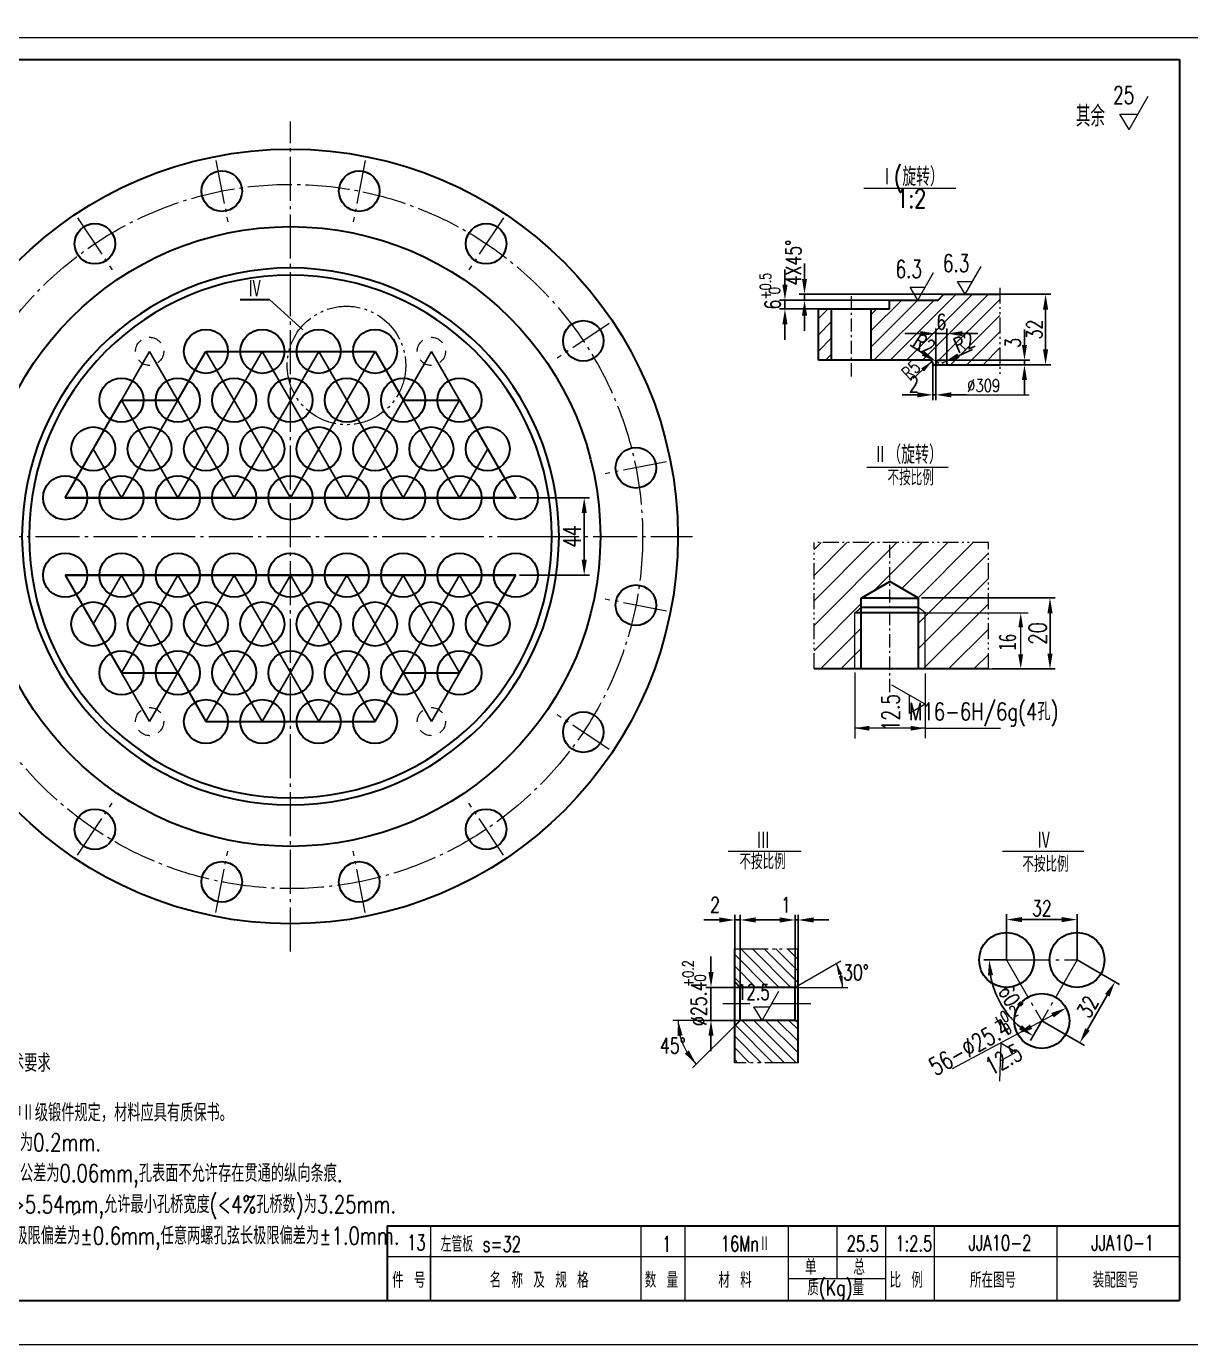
# Model space of a CAD drawing. Extents: x 0 to 6472, y 0 to 2970.
# Drawn here: x 4754 to 5415, y 0 to 749 of the extents above; entities that cross this region are included whole.
import ezdxf
from ezdxf.enums import TextEntityAlignment as Align

# ---------------------------------------------------------------- set-up
doc = ezdxf.new("R2010")
doc.units = 0
doc.header["$LTSCALE"] = 10
doc.header["$MEASUREMENT"] = 0
doc.header["$PDMODE"] = 3
for name, pattern in [('JXX-L', [2.95, 1.9, -0.25, 0.15, -0.25, 0.15, -0.25]), ('JXX-S', [1.7, 0.9, -0.2, 0.1, -0.2, 0.1, -0.2]), ('XX-L', [1.25, 0.75, -0.5]), ('ZXX-L', [3.28, 2.5, -0.3, 0.18, -0.3]), ('ZXX-S', [1.27, 0.75, -0.2, 0.12, -0.2])]:
    doc.linetypes.add(name, pattern=pattern)
doc.layers.get('0').update_dxf_attribs({"linetype": 'CONTINUOUS', "lineweight": 20})
doc.layers.get('Defpoints').update_dxf_attribs({"linetype": 'CONTINUOUS', "lineweight": 20})
doc.layers.add('1', color=1, linetype='CONTINUOUS')
for name, color, linetype, lineweight in [('A 粗实线', 2, 'CONTINUOUS', 35), ('B 细实线', 7, 'CONTINUOUS', 20), ('D 短中心线', 1, 'ZXX-S', 20), ('E 长中心线', 1, 'ZXX-L', 20), ('G 长虚线', 6, 'XX-L', 20), ('H 短双点线', 4, 'JXX-S', 20), ('I 长双点线', 4, 'JXX-L', 20)]:
    doc.layers.add(name, color=color, linetype=linetype, lineweight=lineweight)
doc.styles.add('HZ', font='txt', dxfattribs={"width": 0.75, "bigfont": 'hztxt'})
doc.styles.add('HZTXT', font='TXT.SHX', dxfattribs={"width": 0.75, "bigfont": 'HZTXT'})
doc.styles.add('TXT', font='txt', dxfattribs={"width": 0.7})
doc.dimstyles.new('1比2', dxfattribs={"dimscale": 2.5, "dimtxt": 3.5, "dimasz": 3.5, "dimexe": 1.2, "dimexo": 0, "dimgap": 0.8, "dimtad": 1, "dimdec": 0, "dimlfac": 0.8, "dimzin": 0, "dimdsep": 46, "dimtxsty": 'HZTXT', "dimcen": 0, "dimadec": 0, "dimazin": 0, "dimtfac": 0.375, "dimtdec": 0, "dimtmove": 2, "dimatfit": 0, "dimfxl": 0, "dimtzin": 0, "dimarcsym": 0})
doc.dimstyles.new('副本1比2.5', dxfattribs={"dimscale": 2.5, "dimtxt": 4, "dimasz": 3.5, "dimexe": 1.2, "dimexo": 0.8, "dimgap": 0.8, "dimtad": 1, "dimdec": 0, "dimzin": 0, "dimdsep": 46, "dimtxsty": 'HZTXT', "dimcen": 0, "dimadec": 0, "dimazin": 0, "dimtfac": 0.375, "dimtdec": 0, "dimtmove": 2, "dimatfit": 0, "dimfxl": 0, "dimtzin": 0, "dimarcsym": 0})

# ---------------------------------------------------------------- blocks, each defined once
blk = doc.blocks.new('*D152')
at = {"color": 0, "lineweight": -2}
for p, q in [((5147.28, 241.2), (5138.53, 241.2)), ((5156.03, 205.97), (5156.03, 244.2)), ((5156.03, 241.2), (5159.08, 241.2)), ((5159.08, 202.92), (5159.08, 244.2)), ((5167.83, 241.2), (5176.58, 241.2))]:
    blk.add_line(p, q, dxfattribs=at)
at = {"color": 0}
for points in [[(5147.28, 242.66), (5147.28, 239.74), (5156.03, 241.2)], [(5167.83, 242.66), (5167.83, 239.74), (5159.08, 241.2)]]:
    blk.add_solid(points, dxfattribs=at)
at = {"layer": 'Defpoints', "color": 0}
for p in [(5159.08, 241.2), (5156.03, 205.97), (5159.08, 202.92)]:
    blk.add_point(p, dxfattribs=at)
at = {"color": 0, "insert": (5144.83, 249.75), "char_height": 8.75, "attachment_point": 5, "style": 'HZTXT'}
blk.add_mtext('2', dxfattribs=at)
blk = doc.blocks.new('*D153')
at = {"color": 0, "lineweight": -2}
for p, q in [((5181.53, 241.2), (5172.78, 241.2)), ((5190.28, 202.92), (5190.28, 244.2)), ((5190.28, 241.2), (5192.03, 241.2)), ((5192.03, 203.94), (5192.03, 244.2)), ((5200.78, 241.2), (5209.53, 241.2))]:
    blk.add_line(p, q, dxfattribs=at)
at = {"color": 0}
for points in [[(5181.53, 242.66), (5181.53, 239.74), (5190.28, 241.2)], [(5200.78, 242.66), (5200.78, 239.74), (5192.03, 241.2)]]:
    blk.add_solid(points, dxfattribs=at)
at = {"layer": 'Defpoints', "color": 0}
for p in [(5192.03, 241.2), (5190.28, 202.92), (5192.03, 203.94)]:
    blk.add_point(p, dxfattribs=at)
at = {"color": 0, "insert": (5185.07, 249.75), "char_height": 8.75, "attachment_point": 5, "style": 'HZTXT'}
blk.add_mtext('1', dxfattribs=at)
blk = doc.blocks.new('*D151')
at = {"color": 0, "lineweight": -2}
for p, q in [((5142.53, 211.67), (5142.53, 220.42)), ((5159.08, 202.92), (5139.53, 202.92)), ((5142.53, 184.17), (5142.53, 202.92)), ((5159.08, 184.17), (5139.53, 184.17)), ((5142.53, 175.42), (5142.53, 166.67))]:
    blk.add_line(p, q, dxfattribs=at)
at = {"color": 0}
for points in [[(5141.07, 211.67), (5143.99, 211.67), (5142.53, 202.92)], [(5141.07, 175.42), (5143.99, 175.42), (5142.53, 184.17)]]:
    blk.add_solid(points, dxfattribs=at)
at = {"layer": 'Defpoints', "color": 0}
for p in [(5142.53, 202.92), (5159.08, 202.92), (5159.08, 184.17)]:
    blk.add_point(p, dxfattribs=at)
at = {"color": 0, "insert": (5135.56, 193.55), "char_height": 8.75, "attachment_point": 5, "rotation": 90, "style": 'HZTXT'}
blk.add_mtext('%%c25.4', dxfattribs=at)
blk = doc.blocks.new('*D150')
at = {"layer": 'B 细实线', "color": 0, "lineweight": -2}
for p, q in [((5262.11, 424.15), (5338.07, 424.15)), ((5335.07, 415.4), (5335.07, 392.53)), ((5302.14, 383.78), (5338.07, 383.78))]:
    blk.add_line(p, q, dxfattribs=at)
at = {"layer": 'B 细实线', "color": 0}
for points in [[(5333.61, 415.4), (5336.53, 415.4), (5335.07, 424.15)], [(5333.61, 392.53), (5336.53, 392.53), (5335.07, 383.78)]]:
    blk.add_solid(points, dxfattribs=at)
at = {"layer": 'Defpoints', "color": 0}
for p in [(5260.11, 424.15), (5300.14, 383.78), (5335.07, 383.78)]:
    blk.add_point(p, dxfattribs=at)
at = {"layer": 'B 细实线', "color": 0, "insert": (5328.07, 403.97), "char_height": 10, "attachment_point": 5, "rotation": 90, "style": 'HZTXT'}
blk.add_mtext('20', dxfattribs=at)
blk = doc.blocks.new('*D198')
at = {"color": 0, "lineweight": -2}
for p, q in [((5350.43, 218.48), (5374.58, 204.54)), ((5367.6, 198.46), (5356.35, 178.97)), ((5330.43, 183.84), (5354.58, 169.9))]:
    blk.add_line(p, q, dxfattribs=at)
at = {"color": 0}
for points in [[(5366.34, 199.19), (5368.87, 197.73), (5371.98, 206.04)], [(5355.09, 179.7), (5357.62, 178.25), (5351.98, 171.4)]]:
    blk.add_solid(points, dxfattribs=at)
at = {"layer": 'Defpoints', "color": 0}
for p in [(5350.43, 218.48), (5330.43, 183.84), (5351.98, 171.4)]:
    blk.add_point(p, dxfattribs=at)
at = {"color": 0, "insert": (5356.46, 191.9), "char_height": 8.75, "attachment_point": 5, "rotation": 60, "style": 'HZTXT'}
blk.add_mtext('32', dxfattribs=at)
blk = doc.blocks.new('*D199')
at = {"color": 0, "lineweight": -2}
for p, q in [((5310.43, 218.48), (5297.52, 218.48)), ((5330.43, 183.84), (5323.98, 172.66))]:
    blk.add_line(p, q, dxfattribs=at)
blk.add_arc((5350.43, 218.48), 49.91, 190.05829, 229.94171, dxfattribs=at)
at = {"color": 0}
for points in [[(5299.84, 209.63), (5302.74, 209.89), (5300.52, 218.48)], [(5319.15, 181.47), (5317.48, 179.09), (5325.48, 175.26)]]:
    blk.add_solid(points, dxfattribs=at)
at = {"layer": 'Defpoints', "color": 0}
for p in [(5310.43, 218.48), (5350.43, 218.48), (5350.43, 218.48), (5303.53, 201.41), (5330.43, 183.84)]:
    blk.add_point(p, dxfattribs=at)
at = {"color": 0, "insert": (5312.73, 196.71), "char_height": 8.75, "attachment_point": 5, "rotation": 300, "style": 'HZTXT'}
blk.add_mtext('60°', dxfattribs=at)
blk = doc.blocks.new('*D200')
at = {"color": 0, "lineweight": -2}
for p, q in [((5310.43, 218.48), (5310.43, 244.42)), ((5319.18, 241.42), (5341.68, 241.42)), ((5350.43, 218.48), (5350.43, 244.42))]:
    blk.add_line(p, q, dxfattribs=at)
at = {"color": 0}
for points in [[(5319.18, 242.88), (5319.18, 239.96), (5310.43, 241.42)], [(5341.68, 242.88), (5341.68, 239.96), (5350.43, 241.42)]]:
    blk.add_solid(points, dxfattribs=at)
at = {"layer": 'Defpoints', "color": 0}
for p in [(5350.43, 241.42), (5310.43, 218.48), (5350.43, 218.48)]:
    blk.add_point(p, dxfattribs=at)
at = {"color": 0, "insert": (5330.43, 247.8), "char_height": 8.75, "attachment_point": 5, "style": 'HZTXT'}
blk.add_mtext('32', dxfattribs=at)
blk = doc.blocks.new('*D202')
at = {"color": 0, "lineweight": -2}
for p, q in [((5195.65, 605.32), (5195.65, 614.07)), ((5274.79, 596.57), (5192.65, 596.57)), ((5269.27, 593.24), (5192.65, 593.24)), ((5195.65, 596.57), (5195.65, 593.24)), ((5195.65, 584.49), (5195.65, 575.74))]:
    blk.add_line(p, q, dxfattribs=at)
at = {"color": 0}
for points in [[(5194.19, 605.32), (5197.11, 605.32), (5195.65, 596.57)], [(5194.19, 584.49), (5197.11, 584.49), (5195.65, 593.24)]]:
    blk.add_solid(points, dxfattribs=at)
at = {"layer": 'Defpoints', "color": 0}
for p in [(5195.65, 593.24), (5269.27, 593.24), (5274.79, 596.57)]:
    blk.add_point(p, dxfattribs=at)
at = {"color": 0, "insert": (5189.39, 614.5), "char_height": 8.75, "attachment_point": 5, "rotation": 90, "style": 'HZTXT'}
blk.add_mtext('4X45%%D', dxfattribs=at)
blk = doc.blocks.new('*D204')
at = {"color": 0, "lineweight": -2}
for p, q in [((5184.53, 601.99), (5184.53, 610.74)), ((5243.96, 593.24), (5181.53, 593.24)), ((5184.53, 588.24), (5184.53, 593.24)), ((5203.54, 588.24), (5181.53, 588.24)), ((5184.53, 579.49), (5184.53, 570.74))]:
    blk.add_line(p, q, dxfattribs=at)
at = {"color": 0}
for points in [[(5183.07, 601.99), (5185.99, 601.99), (5184.53, 593.24)], [(5183.07, 579.49), (5185.99, 579.49), (5184.53, 588.24)]]:
    blk.add_solid(points, dxfattribs=at)
at = {"layer": 'Defpoints', "color": 0}
for p in [(5184.53, 593.24), (5243.96, 593.24), (5203.54, 588.24)]:
    blk.add_point(p, dxfattribs=at)
at = {"color": 0, "insert": (5177.56, 590.74), "char_height": 8.75, "attachment_point": 5, "rotation": 90, "style": 'HZTXT'}
blk.add_mtext('6', dxfattribs=at)
blk = doc.blocks.new('*D206')
at = {"color": 0, "lineweight": -2}
for p, q in [((5270.21, 556.57), (5270.21, 577.23)), ((5276.52, 556.57), (5276.52, 577.23)), ((5261.46, 574.23), (5252.71, 574.23)), ((5270.21, 574.23), (5276.52, 574.23)), ((5285.27, 574.23), (5294.02, 574.23))]:
    blk.add_line(p, q, dxfattribs=at)
at = {"color": 0}
for points in [[(5261.46, 575.69), (5261.46, 572.77), (5270.21, 574.23)], [(5285.27, 575.69), (5285.27, 572.77), (5276.52, 574.23)]]:
    blk.add_solid(points, dxfattribs=at)
at = {"layer": 'Defpoints', "color": 0}
for p in [(5276.52, 574.23), (5270.21, 556.57), (5276.52, 556.57)]:
    blk.add_point(p, dxfattribs=at)
at = {"color": 0, "insert": (5273.36, 580.99), "char_height": 8.75, "attachment_point": 5, "style": 'HZTXT'}
blk.add_mtext('6', dxfattribs=at)
blk = doc.blocks.new('*D201')
at = {"color": 0, "lineweight": -2}
for p, q in [((5306.56, 596.57), (5335.56, 596.57)), ((5332.56, 587.82), (5332.56, 565.32)), ((5306.26, 556.57), (5335.56, 556.57))]:
    blk.add_line(p, q, dxfattribs=at)
at = {"color": 0}
for points in [[(5331.1, 587.82), (5334.02, 587.82), (5332.56, 596.57)], [(5331.1, 565.32), (5334.02, 565.32), (5332.56, 556.57)]]:
    blk.add_solid(points, dxfattribs=at)
at = {"layer": 'Defpoints', "color": 0}
for p in [(5306.56, 596.57), (5306.26, 556.57), (5332.56, 556.57)]:
    blk.add_point(p, dxfattribs=at)
at = {"color": 0, "insert": (5326.19, 576.57), "char_height": 8.75, "attachment_point": 5, "rotation": 90, "style": 'HZTXT'}
blk.add_mtext('32', dxfattribs=at)
blk = doc.blocks.new('*D203')
at = {"color": 0, "lineweight": -2}
for p, q in [((5320.57, 567.82), (5320.57, 576.57)), ((5273.54, 559.07), (5323.57, 559.07)), ((5306.56, 556.57), (5323.57, 556.57)), ((5320.57, 559.07), (5320.57, 556.57)), ((5320.57, 547.82), (5320.57, 539.07))]:
    blk.add_line(p, q, dxfattribs=at)
at = {"color": 0}
for points in [[(5319.11, 567.82), (5322.03, 567.82), (5320.57, 559.07)], [(5319.11, 547.82), (5322.03, 547.82), (5320.57, 556.57)]]:
    blk.add_solid(points, dxfattribs=at)
at = {"layer": 'Defpoints', "color": 0}
for p in [(5273.54, 559.07), (5306.56, 556.57), (5320.57, 556.57)]:
    blk.add_point(p, dxfattribs=at)
at = {"color": 0, "insert": (5313.98, 568.92), "char_height": 8.75, "attachment_point": 5, "rotation": 90, "style": 'HZTXT'}
blk.add_mtext('3', dxfattribs=at)
blk = doc.blocks.new('*D208')
at = {"color": 0, "lineweight": -2}
for p, q in [((5268.54, 556.57), (5268.54, 536.45)), ((5270.21, 556.57), (5270.21, 536.45)), ((5259.79, 539.45), (5251.04, 539.45)), ((5270.21, 539.45), (5268.54, 539.45)), ((5278.96, 539.45), (5287.71, 539.45))]:
    blk.add_line(p, q, dxfattribs=at)
at = {"color": 0}
for points in [[(5259.79, 540.91), (5259.79, 537.99), (5268.54, 539.45)], [(5278.96, 540.91), (5278.96, 537.99), (5270.21, 539.45)]]:
    blk.add_solid(points, dxfattribs=at)
at = {"layer": 'Defpoints', "color": 0}
for p in [(5268.54, 556.57), (5270.21, 556.57), (5268.54, 539.45)]:
    blk.add_point(p, dxfattribs=at)
at = {"color": 0, "insert": (5257.75, 545.35), "char_height": 8.75, "attachment_point": 5, "style": 'HZTXT'}
blk.add_mtext('2', dxfattribs=at)
blk = doc.blocks.new('*D205')
at = {"color": 0, "lineweight": -2}
for p, q in [((5263.07, 562.98), (5255.68, 567.67)), ((5271.87, 557.4), (5270.47, 558.3))]:
    blk.add_line(p, q, dxfattribs=at)
at = {"color": 0}
blk.add_solid([(5263.86, 564.21), (5262.29, 561.75), (5270.47, 558.3)], dxfattribs=at)
at = {"layer": 'Defpoints', "color": 0}
for p in [(5270.47, 558.3), (5271.87, 557.4)]:
    blk.add_point(p, dxfattribs=at)
at = {"color": 0, "insert": (5263.68, 568.14), "char_height": 8.75, "attachment_point": 5, "rotation": 327.63218, "style": 'HZTXT'}
blk.add_mtext('R2', dxfattribs=at)
blk = doc.blocks.new('*D207')
at = {"color": 0, "lineweight": -2}
for p, q in [((5283.05, 561.66), (5291.03, 565.24)), ((5273.54, 557.4), (5275.06, 558.09))]:
    blk.add_line(p, q, dxfattribs=at)
at = {"color": 0}
blk.add_solid([(5282.45, 562.99), (5283.64, 560.33), (5275.06, 558.09)], dxfattribs=at)
at = {"layer": 'Defpoints', "color": 0}
for p in [(5273.54, 557.4), (5275.06, 558.09)]:
    blk.add_point(p, dxfattribs=at)
at = {"color": 0, "insert": (5286.38, 569.12), "char_height": 8.75, "attachment_point": 5, "rotation": 24.1288, "style": 'HZTXT'}
blk.add_mtext('R2', dxfattribs=at)
blk = doc.blocks.new('*D261')
at = {"color": 0, "lineweight": -2}
for p, q in [((5033.71, 481.01), (5073.52, 481.01)), ((5070.52, 472.26), (5070.52, 445.76)), ((5033.71, 437.01), (5073.52, 437.01))]:
    blk.add_line(p, q, dxfattribs=at)
at = {"color": 0}
for points in [[(5069.07, 472.26), (5071.98, 472.26), (5070.52, 481.01)], [(5069.07, 445.76), (5071.98, 445.76), (5070.52, 437.01)]]:
    blk.add_solid(points, dxfattribs=at)
at = {"layer": 'Defpoints', "color": 0}
for p in [(5031.71, 481.01), (5031.71, 437.01), (5070.52, 437.01)]:
    blk.add_point(p, dxfattribs=at)
at = {"color": 0, "insert": (5063.52, 459.01), "char_height": 10, "attachment_point": 5, "rotation": 90, "style": 'HZTXT'}
blk.add_mtext('44', dxfattribs=at)

msp = doc.modelspace()

# ---------------------------------------------------------------- hatches: boundary and pattern name
h = msp.add_hatch()
h.set_pattern_fill('ANSI31', color=256, scale=52.083333, style=0)
h.set_pattern_definition([(45, (2806.852, -359.2136), (-4.60356, 4.60356), [])])
h.paths.add_polyline_path([(5203.54, 559.07), (5211.04, 559.07), (5211.04, 588.24), (5203.54, 588.24)])
h.paths.add_polyline_path([(5243.96, 588.24), (5233.54, 588.24), (5233.54, 559.07), (5266.87, 559.07, -0.414214), (5268.54, 557.4), (5268.54, 556.57), (5270.21, 556.57), (5270.21, 557.4, -0.414214), (5271.87, 559.07), (5273.54, 559.07, -0.414214), (5275.21, 557.4), (5275.21, 556.57), (5306.56, 556.57), (5306.56, 596.57), (5274.79, 596.57), (5271.46, 593.24), (5243.96, 593.24)])
h.paths.add_polyline_path([(5269.67, 588.34), (5275.74, 588.34), (5275.74, 577.41), (5269.67, 577.41)], flags=24)
h.paths.add_polyline_path([(5262.5, 575.36), (5270.72, 570.15), (5264.86, 560.92), (5256.65, 566.12)], flags=24)
h.paths.add_polyline_path([(5279.71, 572.12), (5288.58, 576.1), (5293.06, 566.11), (5284.18, 562.14)], flags=24)
h = msp.add_hatch()
h.set_pattern_fill('ANSI31', color=256, scale=37.5, angle=90, style=0)
h.set_pattern_definition([(135, (6336.8245, -2981.0926), (-3.314563, -3.314563), [])])
h.paths.add_polyline_path([(5159.08, 184.17), (5156.03, 181.13), (5156.03, 160.15), (5192.03, 160.15), (5192.03, 183.16), (5190.28, 184.17)])
h.paths.add_polyline_path([(5156.03, 224.83), (5156.03, 205.97), (5159.08, 202.92), (5190.28, 202.92), (5192.03, 203.94), (5192.03, 224.83)])

# ---------------------------------------------------------------- linework, layer by layer
for p, q in [((4369.94, 742.5), (6472.44, 742.5)), ((5380.1, 690.07), (5390.89, 709.02)), ((5374.79, 698.88), (5385, 698.89)), ((5380.1, 690.07), (5374.79, 698.88)), ((5259.99, 593.24), (5268.98, 609.03)), ((5286.9, 596.57), (5295.89, 612.37)), ((5255.57, 600.58), (5264.08, 600.59)), ((5259.99, 593.24), (5255.57, 600.58)), ((5286.9, 596.57), (5282.47, 603.92)), ((5282.47, 603.92), (5290.98, 603.92)), ((4910.63, 576.46), (4891.7, 593.7)), ((5266.87, 557.4), (5268.1, 558.53)), ((5270.21, 556.57), (5270.21, 536.95)), ((5262.73, 553.6), (5257.36, 548.66)), ((5277.5, 539.45), (5323.18, 539.45)), ((5224.14, 415.58), (5227.89, 418.65)), ((5264.14, 415.58), (5260.39, 418.65)), ((5260.39, 415.58), (5322.75, 415.58)), ((5264.14, 363.74), (5245.19, 374.53)), ((5255.33, 358.43), (5255.32, 368.64)), ((5264.14, 363.74), (5255.33, 358.43)), ((5264.14, 350.1), (5306.93, 350.1)), ((5192.03, 203.94), (5216.24, 217.91)), ((5190.28, 202.92), (5220.26, 202.92)), ((5171.56, 184.17), (5181, 200.76)), ((5166.92, 191.89), (5175.85, 191.89)), ((5171.56, 184.17), (5166.92, 191.89)), ((5159.08, 184.17), (5120.86, 184.17)), ((5156.03, 181.13), (5132.05, 157.15)), ((5279.75, 156.76), (5336.5, 187.08)), ((5307.07, 171.36), (5306.48, 149.55)), ((5315.9, 166.08), (5306.9, 161.26)), ((5307.07, 171.36), (5315.9, 166.08)), ((4983.15, 67.49), (4983.15, 49.99)), ((4983.15, 67.49), (4983.15, 49.99)), ((4983.15, 67.49), (4983.15, 67.49)), ((5102.63, 67.49), (5102.63, 49.99)), ((5127.63, 67.49), (5127.63, 49.99)), ((5186.3, 67.49), (5186.3, 49.99)), ((5213.98, 67.49), (5213.98, 49.99)), ((5222.11, 67.49), (5222.11, 67.49)), ((5241.66, 67.49), (5241.66, 49.99)), ((5247.11, 67.49), (5247.11, 67.49)), ((5269.34, 67.49), (5269.34, 25)), ((5305.78, 67.49), (5305.78, 67.49)), ((5333.46, 67.49), (5333.46, 67.49)), ((5339.01, 67.49), (5339.01, 25)), ((5361.14, 67.49), (5361.14, 67.49)), ((4958.69, 49.99), (5408.69, 49.99)), ((4958.69, 49.99), (5408.69, 49.99)), ((4983.15, 51.11), (4983.15, 26.12)), ((4983.15, 26.12), (4983.15, 51.11)), ((4983.15, 49.99), (4983.15, 25)), ((4983.15, 25), (4983.15, 49.99)), ((5102.63, 51.11), (5102.63, 26.12)), ((5102.63, 49.99), (5102.63, 25)), ((5127.63, 51.11), (5127.63, 26.12)), ((5127.63, 49.99), (5127.63, 25)), ((5186.3, 51.11), (5186.3, 26.12)), ((5186.3, 49.99), (5186.3, 25)), ((5213.98, 51.11), (5213.98, 38.62)), ((5213.98, 49.99), (5213.98, 37.49)), ((5241.66, 51.11), (5241.66, 26.12)), ((5241.66, 49.99), (5241.66, 25)), ((5269.34, 51.11), (5269.34, 26.12)), ((5186.3, 37.49), (5241.66, 37.49))]:
    msp.add_line(p, q)
at = {"ltscale": 10}
msp.add_lwpolyline([(4780.5, 73.68), (4784.78, 77)], dxfattribs=at)
for centre, radius, start, end in [((5190.28, 202.92), 26.98, 0, 30), ((5159.08, 184.17), 35.22, 180, 225)]:
    msp.add_arc(centre, radius, start, end)
for points in [[(5263.55, 552.7), (5261.91, 554.49), (5268.1, 558.53)], [(5277.5, 540.66), (5277.5, 538.23), (5270.21, 539.45)], [(5216.98, 210.66), (5214.93, 209.89), (5213.64, 216.41)], [(5215.11, 209.22), (5217.27, 209.58), (5217.26, 202.92)], [(5335.81, 188.36), (5337.18, 185.79), (5344.21, 191.2)], [(5126.39, 175.67), (5123.5, 175.31), (5123.86, 184.17)], [(5323.68, 181.88), (5325.05, 179.31), (5316.65, 176.48)], [(5127.65, 165.28), (5129.95, 167.07), (5134.17, 159.27)]]:
    msp.add_solid(points)
at = {"layer": '1'}
for p, q in [((4823.71, 564.15), (4807.71, 536.43)), ((4823.71, 564.15), (4871.71, 481.01)), ((4887.71, 564.15), (4839.71, 481.01)), ((4855.71, 564.15), (4903.71, 481.01)), ((4919.71, 564.15), (4871.71, 481.01)), ((4887.71, 564.15), (4935.71, 481.01)), ((4951.71, 564.15), (4903.71, 481.01)), ((4919.71, 564.15), (4967.71, 481.01)), ((4983.71, 564.15), (4935.71, 481.01)), ((4983.71, 564.15), (4999.71, 536.43)), ((4839.71, 536.43), (4807.71, 481.01)), ((4807.71, 536.43), (4839.71, 481.01)), ((4967.71, 536.43), (4999.71, 481.01)), ((4999.71, 536.43), (4967.71, 481.01)), ((4791.71, 508.72), (4807.71, 481.01)), ((5015.71, 508.72), (4999.71, 481.01)), ((4791.71, 409.3), (4807.71, 437.01)), ((4839.71, 381.58), (4807.71, 437.01)), ((4807.71, 381.58), (4839.71, 437.01)), ((4823.71, 353.87), (4871.71, 437.01)), ((4887.71, 353.87), (4839.71, 437.01)), ((4855.71, 353.87), (4903.71, 437.01)), ((4919.71, 353.87), (4871.71, 437.01)), ((4887.71, 353.87), (4935.71, 437.01)), ((4951.71, 353.87), (4903.71, 437.01)), ((4919.71, 353.87), (4967.71, 437.01)), ((4983.71, 353.87), (4935.71, 437.01)), ((4967.71, 381.58), (4999.71, 437.01)), ((4999.71, 381.58), (4967.71, 437.01)), ((5015.71, 409.3), (4999.71, 437.01)), ((4823.71, 353.87), (4807.71, 381.58)), ((4983.71, 353.87), (4999.71, 381.58))]:
    msp.add_line(p, q, dxfattribs=at)
at = {"layer": 'A 粗实线'}
for p, q in [((4432.44, 730), (5408.69, 730)), ((5408.69, 730), (5408.69, 25)), ((4875.07, 593.7), (4891.7, 593.7)), ((5243.96, 588.24), (5243.96, 593.24)), ((5243.96, 593.24), (5271.46, 593.24)), ((5271.46, 593.24), (5274.79, 596.57)), ((5274.79, 596.57), (5306.56, 596.57)), ((5203.54, 559.07), (5203.54, 588.24)), ((5203.54, 588.24), (5243.96, 588.24)), ((5211.04, 559.07), (5211.04, 588.24)), ((5233.54, 559.07), (5233.54, 588.24)), ((4839.71, 536.43), (4855.71, 564.15)), ((4855.71, 564.15), (4951.71, 564.15)), ((4951.71, 564.15), (4967.71, 536.43)), ((5266.87, 559.07), (5203.54, 559.07)), ((5268.54, 557.4), (5268.54, 556.57)), ((5268.54, 556.57), (5306.56, 556.57)), ((5270.21, 557.4), (5270.21, 556.57)), ((5271.87, 559.07), (5273.54, 559.07)), ((5276.52, 557.4), (5276.52, 556.57)), ((4775.71, 481.01), (4807.71, 536.43)), ((4807.71, 536.43), (4839.71, 536.43)), ((4967.71, 536.43), (4999.71, 536.43)), ((4999.71, 536.43), (5031.71, 481.01)), ((4775.71, 481.01), (5031.71, 481.01)), ((5031.71, 481.01), (4775.71, 481.01)), ((4775.71, 437.01), (5031.71, 437.01)), ((5031.71, 437.01), (4775.71, 437.01)), ((4775.71, 437.01), (4807.71, 381.58)), ((4999.71, 381.58), (5031.71, 437.01)), ((5227.89, 423.99), (5244.14, 433.37)), ((5260.39, 423.99), (5244.14, 433.37)), ((5244.14, 423.99), (5227.89, 423.99)), ((5227.89, 383.78), (5227.89, 423.99)), ((5244.14, 423.99), (5260.39, 423.99)), ((5260.39, 383.78), (5260.39, 423.99)), ((5260.39, 415.58), (5224.14, 415.58)), ((5260.39, 418.65), (5227.89, 418.65)), ((5300.14, 383.78), (5201.09, 383.78)), ((5300.14, 383.78), (5267.06, 383.78)), ((4807.71, 381.58), (4839.71, 381.58)), ((4839.71, 381.58), (4855.71, 353.87)), ((4951.71, 353.87), (4967.71, 381.58)), ((4967.71, 381.58), (4999.71, 381.58)), ((4855.71, 353.87), (4951.71, 353.87)), ((5156.03, 160.15), (5156.03, 224.83)), ((5192.03, 160.15), (5192.03, 224.83)), ((5156.03, 205.97), (5159.08, 202.92)), ((5190.28, 202.92), (5159.08, 202.92)), ((5159.08, 184.17), (5159.08, 202.92)), ((5192.03, 203.94), (5190.28, 202.92)), ((5190.28, 184.17), (5190.28, 202.92)), ((5156.03, 181.13), (5159.08, 184.17)), ((5190.28, 184.17), (5159.08, 184.17)), ((5192.03, 183.16), (5190.28, 184.17)), ((4958.69, 67.49), (5408.69, 67.49)), ((4958.69, 67.49), (5408.69, 67.49)), ((4958.69, 67.49), (4958.69, 49.99)), ((4958.69, 51.11), (4958.69, 26.12)), ((4958.69, 49.99), (4958.69, 25))]:
    msp.add_line(p, q, dxfattribs=at)
msp.add_lwpolyline([(4432.44, 730), (4432.44, 25), (5408.69, 25)], dxfattribs=at)
for centre, radius in [((4903.71, 459.01), 220), ((4864.69, 655.17), 11.5), ((4942.73, 655.17), 11.5), ((4792.6, 625.3), 11.5), ((5014.82, 625.3), 11.5), ((4903.71, 459.01), 176), ((4855.71, 564.15), 12.5), ((4855.71, 564.15), 12.5), ((4887.71, 564.15), 12.5), ((4887.71, 564.15), 12.5), ((4919.71, 564.15), 12.5), ((4919.71, 564.15), 12.5), ((4951.71, 564.15), 12.5), ((4951.71, 564.15), 12.5), ((5070, 570.12), 11.5), ((4807.71, 536.43), 12.5), ((4807.71, 536.43), 12.5), ((4839.71, 536.43), 12.5), ((4839.71, 536.43), 12.5), ((4871.71, 536.43), 12.5), ((4871.71, 536.43), 12.5), ((4903.71, 536.43), 12.5), ((4903.71, 536.43), 12.5), ((4935.71, 536.43), 12.5), ((4935.71, 536.43), 12.5), ((4967.71, 536.43), 12.5), ((4967.71, 536.43), 12.5), ((4999.71, 536.43), 12.5), ((4999.71, 536.43), 12.5), ((4791.71, 508.72), 12.5), ((4791.71, 508.72), 12.5), ((4823.71, 508.72), 12.5), ((4823.71, 508.72), 12.5), ((4855.71, 508.72), 12.5), ((4855.71, 508.72), 12.5), ((4887.71, 508.72), 12.5), ((4887.71, 508.72), 12.5), ((4919.71, 508.72), 12.5), ((4919.71, 508.72), 12.5), ((4951.71, 508.72), 12.5), ((4951.71, 508.72), 12.5), ((4983.71, 508.72), 12.5), ((4983.71, 508.72), 12.5), ((5015.71, 508.72), 12.5), ((5015.71, 508.72), 12.5), ((5099.87, 498.03), 11.5), ((4775.71, 481.01), 12.5), ((4775.71, 481.01), 12.5), ((4807.71, 481.01), 12.5), ((4807.71, 481.01), 12.5), ((4839.71, 481.01), 12.5), ((4839.71, 481.01), 12.5), ((4871.71, 481.01), 12.5), ((4871.71, 481.01), 12.5), ((4903.71, 481.01), 12.5), ((4903.71, 481.01), 12.5), ((4935.71, 481.01), 12.5), ((4935.71, 481.01), 12.5), ((4967.71, 481.01), 12.5), ((4967.71, 481.01), 12.5), ((4999.71, 481.01), 12.5), ((4999.71, 481.01), 12.5), ((5031.71, 481.01), 12.5), ((5031.71, 481.01), 12.5), ((4775.71, 437.01), 12.5), ((4775.71, 437.01), 12.5), ((4807.71, 437.01), 12.5), ((4807.71, 437.01), 12.5), ((4839.71, 437.01), 12.5), ((4839.71, 437.01), 12.5), ((4871.71, 437.01), 12.5), ((4871.71, 437.01), 12.5), ((4903.71, 437.01), 12.5), ((4903.71, 437.01), 12.5), ((4935.71, 437.01), 12.5), ((4935.71, 437.01), 12.5), ((4967.71, 437.01), 12.5), ((4967.71, 437.01), 12.5), ((4999.71, 437.01), 12.5), ((4999.71, 437.01), 12.5), ((5031.71, 437.01), 12.5), ((5031.71, 437.01), 12.5), ((5099.87, 419.99), 11.5), ((4791.71, 409.3), 12.5), ((4791.71, 409.3), 12.5), ((4823.71, 409.3), 12.5), ((4823.71, 409.3), 12.5), ((4855.71, 409.3), 12.5), ((4855.71, 409.3), 12.5), ((4887.71, 409.3), 12.5), ((4887.71, 409.3), 12.5), ((4919.71, 409.3), 12.5), ((4919.71, 409.3), 12.5), ((4951.71, 409.3), 12.5), ((4951.71, 409.3), 12.5), ((4983.71, 409.3), 12.5), ((4983.71, 409.3), 12.5), ((5015.71, 409.3), 12.5), ((5015.71, 409.3), 12.5), ((4807.71, 381.58), 12.5), ((4807.71, 381.58), 12.5), ((4839.71, 381.58), 12.5), ((4839.71, 381.58), 12.5), ((4871.71, 381.58), 12.5), ((4871.71, 381.58), 12.5), ((4903.71, 381.58), 12.5), ((4903.71, 381.58), 12.5), ((4935.71, 381.58), 12.5), ((4935.71, 381.58), 12.5), ((4967.71, 381.58), 12.5), ((4967.71, 381.58), 12.5), ((4999.71, 381.58), 12.5), ((4999.71, 381.58), 12.5), ((4855.71, 353.87), 12.5), ((4855.71, 353.87), 12.5), ((4887.71, 353.87), 12.5), ((4887.71, 353.87), 12.5), ((4919.71, 353.87), 12.5), ((4919.71, 353.87), 12.5), ((4951.71, 353.87), 12.5), ((4951.71, 353.87), 12.5), ((5070, 347.89), 11.5), ((4792.6, 292.71), 11.5), ((5014.82, 292.71), 11.5), ((4864.69, 262.85), 11.5), ((4942.73, 262.85), 11.5), ((5310.43, 218.48), 15.62), ((5350.43, 218.48), 15.62), ((5330.43, 183.84), 15.62)]:
    msp.add_circle(centre, radius, dxfattribs=at)
for centre, radius, start, end in [((4903.71, 459.01), 152.5, 360, 180), ((4903.71, 459.01), 148.5, 360, 180), ((5266.87, 557.4), 1.67, 0, 90), ((5271.87, 557.4), 1.67, 90, 180), ((5274.85, 557.4), 1.67, 360, 90), ((4903.71, 459.01), 152.5, 180, 360), ((4903.71, 459.01), 148.5, 180, 360)]:
    msp.add_arc(centre, radius, start, end, dxfattribs=at)
at = {"layer": 'B 细实线'}
for p, q in [((5229.25, 656.76), (5281.58, 656.76)), ((5231.01, 498.29), (5277.18, 498.29)), ((5219.73, 455.53), (5201.09, 436.88)), ((5205.08, 455.53), (5201.09, 451.54)), ((5234.1, 455.53), (5201.09, 422.52)), ((5248.1, 455.53), (5201.09, 408.51)), ((5262.46, 455.53), (5235.08, 428.14)), ((5277.12, 455.53), (5251.01, 429.41)), ((5291.48, 455.53), (5260.11, 424.15)), ((5300.14, 449.53), (5260.79, 410.18)), ((5300.14, 435.16), (5260.39, 395.41)), ((5300.14, 435.16), (5260.79, 395.81)), ((5227.89, 420.96), (5201.09, 394.15)), ((5300.14, 420.8), (5263.12, 383.78)), ((5224.14, 383.78), (5224.14, 415.58)), ((5264.14, 383.78), (5264.14, 415.58)), ((5227.89, 406.95), (5204.73, 383.78)), ((5300.14, 406.44), (5277.49, 383.78)), ((5318.45, 392.03), (5318.45, 407.33)), ((5227.89, 395.48), (5216.19, 383.78)), ((5300.14, 392.07), (5291.85, 383.78)), ((5300.14, 383.78), (5307.65, 383.78)), ((5300.14, 383.78), (5323.45, 383.78)), ((5224.14, 381.67), (5224.14, 344.34)), ((5264.14, 381.16), (5264.14, 344.42)), ((5264.14, 350.1), (5224.14, 350.1)), ((5152.23, 280.27), (5193.81, 280.27)), ((5308.07, 280.33), (5354.23, 280.33))]:
    msp.add_line(p, q, dxfattribs=at)
msp.add_lwpolyline([(4369.94, 0), (6472.44, 0), (6472.44, 1485), (4369.94, 1485)], close=True, dxfattribs=at)
for points in [[(5319.82, 407.33), (5317.07, 407.33), (5318.45, 415.58)], [(5319.82, 392.03), (5317.07, 392.03), (5318.45, 383.78)], [(5232.39, 351.48), (5232.39, 348.73), (5224.14, 350.1)], [(5255.89, 351.48), (5255.89, 348.73), (5264.14, 350.1)]]:
    msp.add_solid(points, dxfattribs=at)
at = {"layer": 'D 短中心线'}
for p, q in [((5222.29, 549.96), (5222.29, 595.92)), ((5244.14, 370.63), (5244.14, 455.53))]:
    msp.add_line(p, q, dxfattribs=at)
at = {"layer": 'E 长中心线'}
for p, q in [((4903.71, 223.28), (4903.71, 694.74)), ((4861.23, 672.57), (4868.16, 637.76)), ((4946.19, 672.57), (4939.27, 637.76)), ((4782.74, 640.06), (4802.46, 610.54)), ((5024.69, 640.06), (5004.96, 610.54)), ((5084.76, 579.98), (5055.25, 560.26)), ((5117.28, 501.49), (5082.46, 494.56)), ((4660.53, 459.01), (5046.13, 459.01)), ((5042.74, 459.01), (5132.07, 459.01)), ((5117.28, 416.53), (5082.46, 423.45)), ((5084.76, 338.03), (5055.25, 357.76)), ((4782.74, 277.96), (4802.46, 307.47)), ((5024.69, 277.96), (5004.96, 307.47)), ((4861.23, 245.44), (4868.16, 280.26)), ((4946.19, 245.44), (4939.27, 280.26)), ((5310.43, 218.48), (5330.43, 183.84)), ((5310.43, 218.48), (5350.43, 218.48)), ((5350.43, 218.48), (5330.43, 183.84)), ((5164.68, 193.55), (5149.26, 193.55)), ((5199.17, 193.55), (5176.9, 193.55))]:
    msp.add_line(p, q, dxfattribs=at)
msp.add_circle((4903.71, 459.01), 200, dxfattribs=at)
at = {"layer": 'G 长虚线'}
for centre in [(4823.71, 564.15), (4983.71, 564.15), (4823.71, 353.87), (4983.71, 353.87)]:
    msp.add_circle(centre, 8, dxfattribs=at)
at = {"layer": 'H 短双点线'}
for p, q in [((5306.56, 600.32), (5306.56, 551.15)), ((5300.14, 455.53), (5201.09, 455.53)), ((5201.09, 383.78), (5201.09, 455.53)), ((5300.14, 383.78), (5300.14, 455.53))]:
    msp.add_line(p, q, dxfattribs=at)
at = {"layer": 'I 长双点线'}
for p, q in [((5156.03, 224.83), (5192.03, 224.83)), ((5192.03, 160.15), (5156.03, 160.15))]:
    msp.add_line(p, q, dxfattribs=at)
msp.add_circle((4935.49, 556.15), 33.66, dxfattribs=at)

# ---------------------------------------------------------------- texts
at = {"style": 'HZTXT', "width": 0.7}
for s, height, p in [('25', 10, (5382.93, 701.66)), ('6.3', 10, (5262.35, 602.9)), ('6.3', 10, (5289.25, 606.24)), ('12.5', 8.75, (5175.84, 193.14))]:
    msp.add_text(s, height=height, dxfattribs=at).set_placement(p, align=Align.BOTTOM_RIGHT)
msp.add_text('其余', height=11.825, dxfattribs=at).set_placement((5349.79, 697.77), align=Align.MIDDLE_LEFT)
at = {"style": 'HZTXT', "width": 0.75}
for s, rotation, p in [('+0.5', 90, (5176.57, 593.56)), ('0', 90, (5181.8, 596.67)), ('+0.2', 90, (5132.63, 203.16)), ('0', 90, (5139.57, 206.29)), ('+0.2', 29.35091, (5304.4, 180.14)), ('0', 29.35091, (5310.54, 175.63))]:
    msp.add_text(s, height=6.25, rotation=rotation, dxfattribs=at).set_placement(p)
at = {"style": 'HZTXT', "width": 0.7}
for rotation, p in [(90, (5252.55, 369.49)), (28.1115, (5321.76, 159.96))]:
    msp.add_text('12.5', height=10, rotation=rotation, dxfattribs=at).set_placement(p, align=Align.BOTTOM_RIGHT)
at = {"ltscale": 10, "style": 'HZ', "width": 0.75}
for s, p in [('技术要求', (4737.47, 154.95)), ('1.材料应符合JB4726-2000标准中Ⅱ级锻件规定，材料应具有质保书。', (4609.69, 126.74)), ('2.管板密封面应与轴线垂直,其垂直度公差为0.2mm.', (4609.69, 109.87)), ('3.管孔应严格垂直于管板密封面,其垂直度公差为0.06mm,孔表面不允许存在贯通的纵向条痕.', (4609.69, 92.37)), ('4.管板钻孔后>96%允许孔桥宽度必须>5.54mm,允许最小孔桥宽度(<4%孔桥数)为3.25mm.', (4609.69, 74.66)), ('5.螺栓孔中心圆直径和相邻两螺孔间弦长极限偏差为%%P0.6mm,任意两螺孔弦长极限偏差为%%p1.0mm.', (4609.69, 56.87))]:
    msp.add_text(s, height=10, dxfattribs=at).set_placement(p)
at = {"style": 'HZ', "width": 0.7}
for s, p in [('13', (4969.92, 53.6)), ('左管板 s=32', (4989, 52.74)), ('1', (5114.8, 52.78)), ('16MnⅡ', (5148.1, 52.98)), ('25.5', (5219.58, 53.07)), ('1:2.5', (5247.26, 53.07)), ('JJA10-2', (5288.82, 53.41)), ('JJA10-1', (5358.5, 53.41))]:
    msp.add_text(s, height=8.75, dxfattribs=at).set_placement(p)
at = {"attachment_point": 5, "style": 'HZTXT'}
for s, insert, char_height, rotation in [('R5', (5256.08, 553.58), 7.292, 42.5838), ('56-%%c25.4', (5289.37, 169.04), 10, 29.40328)]:
    msp.add_mtext(s, dxfattribs=dict(at, insert=insert, char_height=char_height, rotation=rotation))
for s, insert, char_height in [('%%c309', (5297.41, 544.76), 7.292), ('30%%d', (5224.84, 211.4), 8.75), ('45%%d', (5120.85, 169.79), 8.75)]:
    msp.add_mtext(s, dxfattribs=dict(at, insert=insert, char_height=char_height))
at = {"char_height": 8.75, "attachment_point": 5, "style": 'HZTXT'}
for s, insert, width in [('单', (5199.26, 44.02), 137.3167), ('总', (5226.68, 44.02), 137.3167), ('件 号', (4970.92, 36.63), 24.4616), ('名 称 及 规 格', (5044.92, 36.63), 137.3167), ('数 量', (5114.39, 36.63), 137.3167), ('材 料', (5156.2, 36.63), 137.3167), ('质(Kg)量', (5213.4, 30.81), 137.3167), ('比 例', (5253.41, 36.63), 137.3167), ('所在图号', (5302.75, 36.63), 137.3167), ('装配图号', (5372.43, 36.63), 137.3167)]:
    msp.add_mtext(s, dxfattribs=dict(at, insert=insert, width=width))
at = {"layer": 'B 细实线', "style": 'HZTXT', "width": 0.75}
for s, height, p in [('Ⅰ(旋转）', 10.5, (5256.67, 662.56)), ('1:2', 10.5, (5256.28, 650.93)), ('Ⅳ', 10.5, (4883.31, 599.7)), ('Ⅱ（旋转）', 10.5, (5254.49, 506.03)), ('不按比例', 8.75, (5255.94, 492.88)), ('Ⅲ', 10.5, (5172.21, 286.39)), ('Ⅳ', 10.5, (5331.54, 286.45)), ('不按比例', 8.75, (5171.8, 274.83)), ('不按比例', 8.75, (5332.52, 273.35))]:
    msp.add_text(s, height=height, dxfattribs=at).set_placement(p, align=Align.MIDDLE)
at = {"layer": 'B 细实线', "style": 'TXT', "width": 0.7}
msp.add_text('16', height=10, rotation=90, dxfattribs=at).set_placement((5310.8, 398.97, 16), align=Align.MIDDLE_CENTER)
at = {"layer": 'B 细实线', "style": 'HZ', "width": 0.75}
msp.add_text('M16-6H/6g(4孔)', height=10, dxfattribs=at).set_placement((5297.42, 359.6), align=Align.MIDDLE_CENTER)

# ---------------------------------------------------------------- dimensions: what is measured, and where the dimension line sits
for base, p1, p2, angle, text, picture, middle in [((5195.65, 593.24), (5274.79, 596.57), (5269.27, 593.24), 90, '4X45%%D', '*D202', (5189.39, 614.5)), ((5184.53, 593.24), (5203.54, 588.24), (5243.96, 593.24), 90, '6', '*D204', (5177.56, 590.74)), ((5320.57, 556.57), (5273.54, 559.07), (5306.56, 556.57), 90, '3', '*D203', (5313.98, 568.92)), ((5159.08, 241.2), (5156.03, 205.97), (5159.08, 202.92), 180, '2', '*D152', (5144.83, 249.75)), ((5142.53, 202.92), (5159.08, 184.17), (5159.08, 202.92), 90, '%%c25.4', '*D151', (5135.56, 193.55))]:
    dim = msp.add_linear_dim(base=base, p1=p1, p2=p2, angle=angle, text=text, dimstyle='1比2')
    dim.commit()
    dim.dimension.update_dxf_attribs({"geometry": picture, "text_midpoint": middle, "dimtype": 160})
for base, p1, p2, dimstyle, picture, middle in [((5332.56, 556.57), (5306.56, 596.57), (5306.26, 556.57), '1比2', '*D201', (5326.19, 576.57)), ((5070.52, 437.01), (5031.71, 481.01), (5031.71, 437.01), '副本1比2.5', '*D261', (5063.52, 459.01))]:
    dim = msp.add_linear_dim(base=base, p1=p1, p2=p2, angle=90, dimstyle=dimstyle)
    dim.commit()
    dim.dimension.update_dxf_attribs({"geometry": picture, "text_midpoint": middle})
for base, p2, text, picture, middle in [((5276.52, 574.23), (5276.52, 556.57), '6', '*D206', (5273.36, 580.99)), ((5268.54, 539.45), (5268.54, 556.57), '2', '*D208', (5257.75, 545.35))]:
    dim = msp.add_linear_dim(base=base, p1=(5270.21, 556.57), p2=p2, text=text, dimstyle='1比2')
    dim.commit()
    dim.dimension.update_dxf_attribs({"geometry": picture, "text_midpoint": middle, "dimtype": 160})
for center, mpoint, picture, middle in [((5271.87, 557.4), (5270.47, 558.3), '*D205', (5263.68, 568.14)), ((5273.54, 557.4), (5275.06, 558.09), '*D207', (5286.38, 569.12))]:
    dim = msp.add_radius_dim(center=center, mpoint=mpoint, text='R2', dimstyle='1比2')
    dim.commit()
    dim.dimension.update_dxf_attribs({"geometry": picture, "text_midpoint": middle, "dimtype": 164})
dim = msp.add_linear_dim(base=(5192.03, 241.2), p1=(5190.28, 202.92), p2=(5192.03, 203.94), angle=180, dimstyle='1比2')
dim.commit()
dim.dimension.update_dxf_attribs({"geometry": '*D153', "text_midpoint": (5185.07, 249.75), "dimtype": 160})
dim = msp.add_linear_dim(base=(5350.43, 241.42), p1=(5310.43, 218.48), p2=(5350.43, 218.48), dimstyle='1比2')
dim.commit()
dim.dimension.update_dxf_attribs({"geometry": '*D200', "text_midpoint": (5330.43, 247.8)})
dim = msp.add_angular_dim_2l(base=(5303.53, 201.41), line1=((5350.43, 218.48), (5330.43, 183.84)), line2=((5310.43, 218.48), (5350.43, 218.48)), dimstyle='1比2')
dim.commit()
dim.dimension.update_dxf_attribs({"geometry": '*D199', "text_midpoint": (5312.73, 196.71)})
dim = msp.add_aligned_dim(p1=(5350.43, 218.48), p2=(5330.43, 183.84), distance=24.88, dimstyle='1比2')
dim.commit()
dim.dimension.update_dxf_attribs({"geometry": '*D198', "text_midpoint": (5356.46, 191.9)})
at = {"layer": 'B 细实线'}
dim = msp.add_linear_dim(base=(5335.07, 383.78), p1=(5260.11, 424.15), p2=(5300.14, 383.78), angle=270, text='20', dimstyle='副本1比2.5', dxfattribs=at)
dim.commit()
dim.dimension.update_dxf_attribs({"geometry": '*D150', "text_midpoint": (5328.07, 403.97)})

doc.saveas('drawing.dxf')
